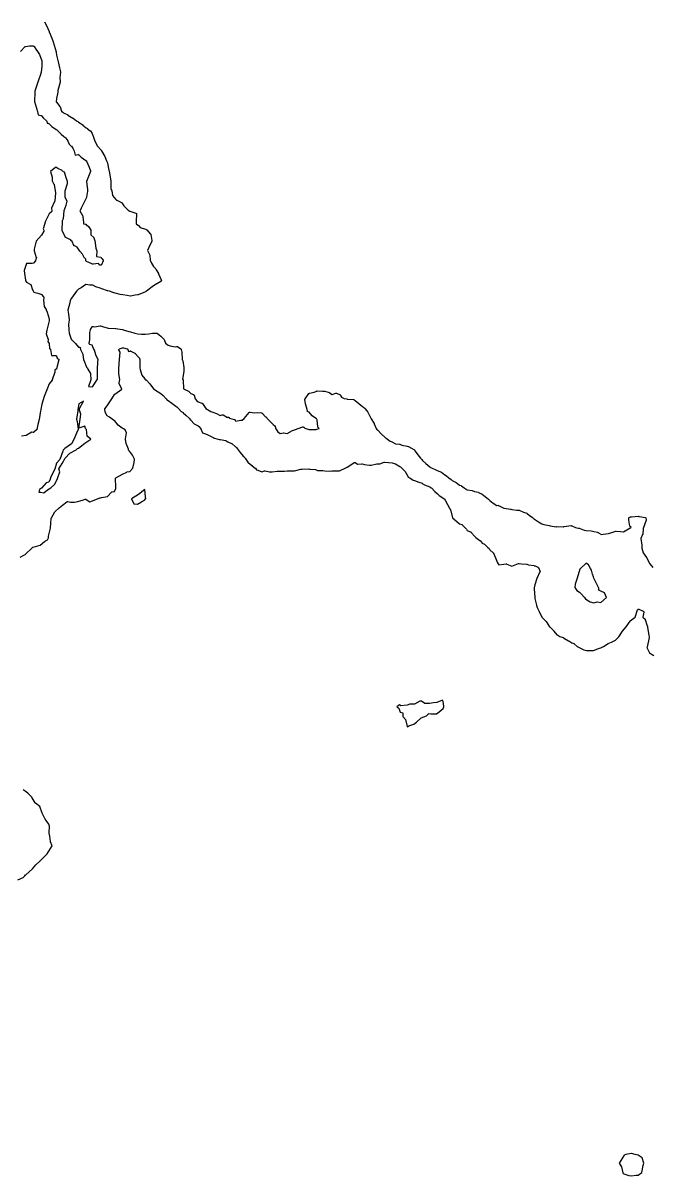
# Model space of a CAD drawing. Header units: millimetres. Extents: x 0 to 600, y 0 to 900.
# Drawn here: x 60.5 to 104.3, y 85.8 to 166.5 of the extents above; entities that cross this region are included whole.
import ezdxf

# ---------------------------------------------------------------- set-up
doc = ezdxf.new("R2010")
doc.units = ezdxf.units.MM
doc.layers.add('CORTE', color=1, linetype='Continuous')
doc.layers.add('GRABADO', color=5, linetype='Continuous')

msp = doc.modelspace()

# ---------------------------------------------------------------- linework, layer by layer
at = {"layer": 'CORTE'}
msp.add_lwpolyline([(61.954, 166.606), (62.098, 166.359), (62.1, 166.355), (62.285, 165.931), (62.291, 165.922), (62.293, 165.918), (62.299, 165.905), (62.485, 165.47), (62.487, 165.465), (62.56, 165.202), (62.636, 164.973), (62.636, 164.971), (62.77, 164.505), (62.77, 164.503), (62.781, 164.456), (62.815, 164.281), (62.889, 163.906), (62.912, 163.809), (63.017, 163.384), (63.017, 163.383), (63.077, 163.11), (63.078, 163.105), (63.079, 163.1), (63.079, 163.094), (63.049, 162.709), (63.06, 162.403), (63.06, 162.398), (63.059, 162.39), (63.058, 162.384), (62.894, 161.8), (62.894, 161.706), (62.894, 161.702), (62.893, 161.697), (62.815, 161.239), (62.789, 161.022), (62.79, 161.019), (62.804, 160.994), (63.043, 160.682), (63.046, 160.677), (63.05, 160.67), (63.052, 160.664), (63.151, 160.361), (63.239, 160.285), (63.302, 160.243), (63.601, 160.092), (63.606, 160.089), (63.826, 159.935), (63.957, 159.867), (63.961, 159.864), (64.212, 159.687), (64.305, 159.63), (64.308, 159.628), (64.353, 159.595), (64.653, 159.391), (64.657, 159.388), (64.877, 159.196), (64.979, 159.133), (64.983, 159.13), (65.163, 158.986), (65.166, 158.982), (65.169, 158.98), (65.173, 158.976), (65.293, 158.803), (65.296, 158.798), (65.299, 158.792), (65.426, 158.464), (65.473, 158.321), (65.493, 158.264), (65.663, 157.909), (65.934, 157.618), (65.948, 157.601), (65.952, 157.597), (65.963, 157.579), (65.964, 157.578), (66.181, 157.193), (66.183, 157.189), (66.311, 156.874), (66.368, 156.735), (66.369, 156.731), (66.371, 156.726), (66.474, 156.218), (66.483, 156.18), (66.484, 156.178), (66.486, 156.165), (66.592, 155.624), (66.592, 155.62), (66.609, 155.461), (66.609, 155.457), (66.605, 154.949), (66.675, 154.79), (66.677, 154.784), (66.679, 154.777), (66.731, 154.444), (66.959, 154.164), (66.959, 154.164), (66.974, 154.147), (67.002, 154.14), (67.008, 154.139), (67.013, 154.137), (67.017, 154.136), (67.353, 153.958), (67.357, 153.955), (67.362, 153.952), (67.369, 153.946), (67.375, 153.938), (67.378, 153.934), (67.506, 153.733), (67.631, 153.602), (67.821, 153.433), (67.943, 153.353), (67.997, 153.325), (68.347, 153.227), (68.351, 153.226), (68.363, 153.222), (68.371, 153.217), (68.373, 153.215), (68.378, 153.211), (68.385, 153.204), (68.389, 153.199), (68.393, 153.193), (68.396, 153.186), (68.399, 153.18), (68.401, 153.173), (68.402, 153.166), (68.403, 153.159), (68.403, 153.153), (68.383, 152.678), (68.387, 152.476), (68.538, 152.353), (68.543, 152.349), (68.548, 152.343), (68.661, 152.217), (69.035, 152.1), (69.041, 152.099), (69.05, 152.094), (69.055, 152.091), (69.063, 152.086), (69.069, 152.081), (69.073, 152.075), (69.076, 152.071), (69.083, 152.062), (69.106, 152.049), (69.113, 152.045), (69.121, 152.038), (69.385, 151.755), (69.39, 151.748), (69.395, 151.739), (69.399, 151.732), (69.401, 151.725), (69.402, 151.72), (69.477, 151.301), (69.478, 151.294), (69.478, 151.287), (69.478, 151.279), (69.476, 151.272), (69.475, 151.266), (69.472, 151.26), (69.269, 150.813), (69.269, 150.813), (69.168, 150.596), (69.334, 150.265), (69.336, 150.26), (69.339, 150.252), (69.34, 150.247), (69.34, 150.242), (69.365, 149.916), (69.44, 149.715), (69.594, 149.479), (69.69, 149.399), (69.695, 149.394), (69.699, 149.389), (69.701, 149.386), (69.704, 149.382), (69.785, 149.243), (69.929, 148.982), (69.931, 148.98), (70.124, 148.556), (70.128, 148.55), (70.134, 148.54), (70.137, 148.53), (70.138, 148.525), (70.139, 148.517), (70.139, 148.508), (70.139, 148.502), (70.138, 148.496), (70.136, 148.489), (70.132, 148.479), (70.126, 148.467), (70.119, 148.46), (70.116, 148.457), (70.112, 148.453), (70.104, 148.448), (70.099, 148.444), (70.095, 148.443), (70.093, 148.442), (69.58, 148.124), (69.1, 147.755), (69.093, 147.751), (69.089, 147.749), (69.049, 147.73), (69.047, 147.729), (69.022, 147.719), (68.519, 147.505), (68.513, 147.503), (68.505, 147.501), (68.499, 147.5), (68.308, 147.483), (67.982, 147.415), (67.974, 147.414), (67.964, 147.414), (67.959, 147.415), (67.738, 147.45), (67.434, 147.494), (67.27, 147.526), (67.267, 147.527), (66.905, 147.626), (66.829, 147.643), (66.826, 147.644), (66.516, 147.745), (66.406, 147.779), (66.381, 147.786), (66.379, 147.787), (65.982, 147.918), (65.853, 147.968), (65.565, 148.063), (65.338, 148.172), (65.156, 148.171), (65.151, 148.171), (65.145, 148.172), (64.85, 148.221), (64.537, 148), (64.534, 147.998), (64.353, 147.893), (64.198, 147.765), (63.851, 147.275), (63.764, 147.099), (63.74, 146.948), (63.739, 146.944), (63.602, 146.423), (63.64, 146.143), (63.64, 146.143), (63.685, 145.739), (63.686, 145.735), (63.686, 145.729), (63.685, 145.724), (63.644, 145.44), (63.658, 145.044), (63.682, 144.819), (63.838, 144.386), (63.838, 144.386), (63.841, 144.382), (63.844, 144.378), (63.846, 144.375), (64.132, 144.086), (64.345, 143.837), (64.394, 143.835), (64.402, 143.835), (64.417, 143.831), (64.43, 143.825), (64.442, 143.817), (64.449, 143.81), (64.453, 143.805), (64.456, 143.8), (64.461, 143.792), (64.463, 143.786), (64.465, 143.782), (64.494, 143.675), (64.644, 143.339), (64.647, 143.333), (64.649, 143.324), (64.65, 143.319), (64.687, 142.975), (64.765, 142.801), (64.766, 142.799), (64.896, 142.442), (64.946, 142.399), (64.95, 142.395), (64.955, 142.39), (64.96, 142.383), (64.963, 142.376), (64.966, 142.37), (64.992, 142.292), (65.183, 141.982), (65.185, 141.978), (65.188, 141.97), (65.191, 141.96), (65.192, 141.953), (65.192, 141.948), (65.2, 141.566), (65.2, 141.561), (65.199, 141.553), (65.197, 141.548), (65.196, 141.543), (65.033, 141.071), (65.317, 141.063), (65.678, 141.588), (65.663, 142.072), (65.663, 142.075), (65.668, 142.261), (65.668, 142.262), (65.692, 142.812), (65.693, 142.818), (65.694, 142.823), (65.722, 142.947), (65.565, 143.298), (65.563, 143.302), (65.47, 143.617), (65.389, 143.737), (65.386, 143.742), (65.383, 143.748), (65.297, 143.963), (65.141, 144.026), (65.137, 144.028), (65.129, 144.032), (65.121, 144.038), (65.116, 144.042), (65.111, 144.047), (65.106, 144.054), (65.103, 144.061), (65.1, 144.066), (65.097, 144.073), (65.095, 144.08), (65.094, 144.087), (65.094, 144.094), (65.094, 144.101), (65.095, 144.108), (65.136, 144.35), (65.136, 144.848), (65.137, 144.853), (65.137, 144.859), (65.173, 145.054), (65.174, 145.06), (65.176, 145.066), (65.179, 145.072), (65.181, 145.076), (65.292, 145.253), (65.297, 145.259), (65.302, 145.265), (65.306, 145.269), (65.311, 145.273), (65.316, 145.276), (65.324, 145.28), (65.329, 145.282), (65.338, 145.285), (65.346, 145.287), (65.351, 145.287), (65.36, 145.287), (65.368, 145.286), (65.373, 145.285), (65.377, 145.284), (65.464, 145.253), (65.867, 145.327), (65.869, 145.328), (65.878, 145.329), (65.887, 145.328), (65.894, 145.327), (66.031, 145.284), (66.422, 145.168), (66.449, 145.161), (66.93, 145.135), (66.934, 145.134), (66.949, 145.132), (67.106, 145.113), (67.427, 145.069), (67.435, 145.067), (67.471, 145.054), (67.855, 144.934), (67.984, 144.906), (67.986, 144.906), (68.29, 144.82), (68.504, 144.776), (68.745, 144.748), (69.011, 144.741), (69.271, 144.772), (69.529, 144.806), (69.534, 144.806), (69.831, 144.808), (69.835, 144.808), (69.844, 144.807), (69.853, 144.805), (69.86, 144.803), (69.87, 144.798), (70.107, 144.612), (70.111, 144.609), (70.202, 144.512), (70.316, 144.394), (70.32, 144.389), (70.323, 144.384), (70.327, 144.378), (70.329, 144.373), (70.429, 144.106), (70.618, 143.981), (70.759, 143.927), (71.103, 143.855), (71.208, 143.886), (71.214, 143.888), (71.226, 143.89), (71.235, 143.89), (71.239, 143.889), (71.243, 143.889), (71.252, 143.887), (71.264, 143.883), (71.271, 143.878), (71.274, 143.876), (71.502, 143.71), (71.509, 143.706), (71.517, 143.696), (71.523, 143.688), (71.526, 143.681), (71.529, 143.674), (71.531, 143.668), (71.574, 143.495), (71.575, 143.49), (71.576, 143.485), (71.602, 142.969), (71.631, 142.885), (71.633, 142.88), (71.634, 142.875), (71.703, 142.4), (71.722, 142.297), (71.723, 142.292), (71.723, 142.285), (71.723, 142.279), (71.72, 142.253), (71.72, 142.252), (71.703, 142.137), (71.703, 142.136), (71.615, 141.598), (71.642, 141.577), (71.646, 141.574), (71.65, 141.569), (71.655, 141.564), (71.66, 141.557), (71.662, 141.55), (71.665, 141.544), (71.667, 141.536), (71.669, 141.527), (71.669, 141.521), (71.678, 140.908), (72.044, 140.76), (72.049, 140.758), (72.057, 140.753), (72.065, 140.747), (72.072, 140.741), (72.197, 140.585), (72.384, 140.514), (72.39, 140.512), (72.394, 140.509), (72.4, 140.505), (72.406, 140.5), (72.411, 140.494), (72.416, 140.488), (72.42, 140.481), (72.423, 140.475), (72.425, 140.471), (72.504, 140.214), (72.617, 140.085), (72.711, 140.009), (72.981, 139.923), (72.989, 139.919), (72.996, 139.915), (73.001, 139.911), (73.007, 139.905), (73.014, 139.898), (73.016, 139.894), (73.247, 139.535), (73.593, 139.34), (73.747, 139.283), (73.999, 139.186), (74.004, 139.184), (74.25, 139.046), (74.402, 139.101), (74.409, 139.103), (74.42, 139.105), (74.428, 139.105), (74.437, 139.105), (74.448, 139.102), (74.456, 139.099), (74.461, 139.096), (74.774, 138.921), (74.799, 138.928), (74.808, 138.93), (74.815, 138.93), (74.821, 138.93), (74.83, 138.929), (74.839, 138.927), (74.844, 138.926), (74.85, 138.923), (74.859, 138.917), (74.863, 138.915), (74.869, 138.91), (74.875, 138.902), (74.878, 138.899), (74.909, 138.854), (75.245, 138.778), (75.25, 138.776), (75.256, 138.774), (75.264, 138.77), (75.27, 138.766), (75.276, 138.762), (75.282, 138.756), (75.287, 138.749), (75.291, 138.744), (75.293, 138.739), (75.332, 138.655), (75.694, 138.723), (75.698, 138.723), (75.783, 138.73), (75.929, 138.842), (76.278, 139.264), (76.282, 139.268), (76.286, 139.272), (76.292, 139.276), (76.297, 139.279), (76.305, 139.284), (76.318, 139.288), (76.327, 139.289), (76.334, 139.289), (76.343, 139.289), (76.624, 139.242), (76.856, 139.25), (76.86, 139.25), (77.141, 139.23), (77.147, 139.23), (77.153, 139.228), (77.16, 139.226), (77.168, 139.223), (77.176, 139.218), (77.183, 139.213), (77.186, 139.21), (77.429, 138.968), (77.486, 138.925), (77.489, 138.923), (77.496, 138.917), (77.501, 138.909), (77.503, 138.906), (77.508, 138.898), (77.51, 138.891), (77.531, 138.83), (77.776, 138.605), (77.778, 138.603), (77.952, 138.419), (78.079, 138.33), (78.085, 138.326), (78.094, 138.317), (78.099, 138.309), (78.103, 138.302), (78.105, 138.297), (78.107, 138.291), (78.109, 138.284), (78.138, 138.122), (78.294, 137.899), (78.444, 137.788), (78.683, 137.83), (78.689, 137.831), (78.7, 137.831), (78.706, 137.83), (78.935, 137.791), (79.31, 137.991), (79.313, 137.993), (79.445, 138.044), (79.777, 138.161), (79.778, 138.161), (79.969, 138.225), (80.032, 138.248), (80.04, 138.25), (80.051, 138.252), (80.063, 138.252), (80.07, 138.251), (80.074, 138.25), (80.084, 138.247), (80.09, 138.244), (80.098, 138.24), (80.107, 138.233), (80.183, 138.159), (80.457, 138.068), (80.518, 138.063), (80.959, 138.076), (81.02, 138.093), (81.175, 138.134), (81.107, 138.211), (81.103, 138.216), (81.1, 138.221), (81.097, 138.226), (81.095, 138.232), (81.092, 138.24), (81.09, 138.248), (81.09, 138.251), (81.048, 138.755), (81.023, 138.781), (80.992, 138.809), (80.698, 139.026), (80.692, 139.03), (80.686, 139.036), (80.471, 139.273), (80.403, 139.304), (80.396, 139.308), (80.388, 139.313), (80.384, 139.316), (80.38, 139.32), (80.372, 139.329), (80.366, 139.341), (80.363, 139.349), (80.361, 139.354), (80.337, 139.464), (80.225, 139.869), (80.224, 139.874), (80.185, 140.169), (80.185, 140.174), (80.185, 140.181), (80.186, 140.188), (80.187, 140.193), (80.189, 140.201), (80.192, 140.208), (80.195, 140.215), (80.199, 140.22), (80.457, 140.584), (80.461, 140.589), (80.464, 140.592), (80.47, 140.597), (80.479, 140.603), (80.485, 140.606), (80.491, 140.609), (80.498, 140.611), (80.827, 140.69), (81.015, 140.763), (81.021, 140.765), (81.027, 140.766), (81.035, 140.767), (81.04, 140.767), (81.42, 140.756), (81.566, 140.756), (81.577, 140.755), (81.584, 140.752), (81.891, 140.655), (81.896, 140.654), (81.905, 140.65), (81.91, 140.646), (82.094, 140.523), (82.339, 140.617), (82.346, 140.619), (82.35, 140.62), (82.357, 140.621), (82.365, 140.621), (82.373, 140.621), (82.382, 140.619), (82.387, 140.617), (82.392, 140.615), (82.639, 140.499), (82.646, 140.495), (82.658, 140.486), (82.666, 140.477), (82.673, 140.468), (82.676, 140.461), (82.733, 140.325), (82.923, 140.249), (83.117, 140.211), (83.124, 140.209), (83.134, 140.205), (83.152, 140.195), (83.595, 140.165), (83.602, 140.164), (83.607, 140.163), (83.612, 140.161), (83.621, 140.158), (83.629, 140.153), (83.697, 140.105), (83.7, 140.103), (83.956, 139.88), (84.22, 139.688), (84.222, 139.687), (84.293, 139.627), (84.391, 139.534), (84.394, 139.531), (84.396, 139.528), (84.581, 139.29), (84.585, 139.284), (84.588, 139.278), (84.766, 138.911), (84.793, 138.856), (84.794, 138.856), (84.808, 138.824), (85.029, 138.487), (85.032, 138.482), (85.034, 138.477), (85.177, 138.129), (85.218, 138.068), (85.266, 138.032), (85.271, 138.029), (85.275, 138.024), (85.516, 137.773), (85.793, 137.517), (85.823, 137.494), (85.826, 137.491), (85.86, 137.456), (86.147, 137.258), (86.298, 137.196), (86.302, 137.194), (86.515, 137.075), (86.802, 137.041), (86.812, 137.039), (86.963, 136.977), (87.327, 136.905), (87.413, 136.89), (87.417, 136.889), (87.425, 136.886), (87.432, 136.883), (87.649, 136.769), (87.806, 136.675), (87.811, 136.671), (87.816, 136.667), (87.821, 136.662), (87.826, 136.656), (87.897, 136.561), (88.079, 136.299), (88.28, 136.059), (88.354, 135.977), (88.413, 135.906), (88.645, 135.687), (88.928, 135.463), (88.932, 135.461), (88.937, 135.455), (88.94, 135.452), (88.965, 135.419), (89.036, 135.382), (89.332, 135.243), (89.434, 135.193), (89.73, 135.082), (89.735, 135.079), (89.739, 135.077), (89.744, 135.074), (89.971, 134.895), (90.077, 134.824), (90.081, 134.821), (90.249, 134.679), (90.407, 134.565), (90.409, 134.563), (90.491, 134.493), (90.759, 134.361), (90.765, 134.358), (91.008, 134.176), (91.108, 134.142), (91.112, 134.141), (91.121, 134.136), (91.126, 134.133), (91.329, 133.987), (91.466, 133.894), (91.523, 133.856), (91.884, 133.798), (91.893, 133.796), (92.041, 133.735), (92.315, 133.674), (92.317, 133.674), (92.323, 133.672), (92.33, 133.669), (92.578, 133.542), (92.583, 133.54), (92.707, 133.454), (92.71, 133.452), (92.907, 133.289), (93.034, 133.183), (93.036, 133.181), (93.113, 133.108), (93.352, 132.922), (93.606, 132.752), (93.693, 132.761), (93.699, 132.761), (93.706, 132.76), (93.712, 132.76), (93.721, 132.758), (93.728, 132.755), (93.733, 132.753), (94.003, 132.606), (94.106, 132.573), (94.126, 132.566), (94.564, 132.503), (94.569, 132.502), (94.574, 132.501), (94.579, 132.499), (94.653, 132.464), (95.016, 132.424), (95.153, 132.431), (95.161, 132.431), (95.17, 132.429), (95.18, 132.427), (95.467, 132.288), (95.705, 132.205), (95.713, 132.202), (95.722, 132.196), (95.861, 132.083), (96.097, 131.9), (96.186, 131.823), (96.241, 131.787), (96.534, 131.601), (96.755, 131.461), (96.891, 131.417), (97.259, 131.337), (97.335, 131.327), (97.77, 131.266), (97.795, 131.269), (97.8, 131.269), (97.806, 131.269), (98.273, 131.249), (98.291, 131.259), (98.295, 131.262), (98.301, 131.264), (98.306, 131.266), (98.312, 131.267), (98.807, 131.337), (98.812, 131.338), (98.819, 131.338), (98.827, 131.337), (98.833, 131.335), (98.842, 131.333), (98.851, 131.329), (98.854, 131.326), (98.907, 131.292), (99.107, 131.219), (99.291, 131.161), (99.321, 131.169), (99.326, 131.17), (99.333, 131.171), (99.34, 131.171), (99.344, 131.17), (99.352, 131.169), (99.359, 131.168), (99.363, 131.166), (99.728, 131.017), (99.87, 130.992), (100.197, 130.968), (100.202, 130.967), (100.398, 130.927), (100.663, 130.875), (100.667, 130.874), (100.672, 130.872), (100.68, 130.869), (100.923, 130.717), (101.05, 130.733), (101.412, 130.792), (101.66, 130.861), (101.93, 130.953), (101.938, 130.955), (101.951, 130.957), (102.261, 130.927), (102.459, 130.9), (102.936, 131.18), (102.942, 131.183), (102.949, 131.186), (102.955, 131.188), (102.961, 131.189), (102.968, 131.19), (102.977, 131.19), (102.983, 131.189), (102.989, 131.188), (102.993, 131.191), (102.996, 131.221), (102.945, 131.269), (102.94, 131.274), (102.933, 131.284), (102.927, 131.295), (102.924, 131.305), (102.849, 131.73), (102.849, 131.732), (102.837, 131.831), (102.836, 131.84), (102.837, 131.855), (102.839, 131.863), (102.843, 131.872), (102.848, 131.882), (102.854, 131.891), (102.859, 131.896), (102.865, 131.901), (102.871, 131.905), (102.876, 131.908), (102.963, 131.954), (102.968, 131.956), (102.977, 131.96), (102.988, 131.962), (102.995, 131.962), (103, 131.962), (103.029, 131.96), (103.517, 131.995), (103.522, 131.995), (103.528, 131.994), (103.538, 131.993), (103.546, 131.99), (103.585, 131.974), (103.979, 131.916), (103.985, 131.914), (103.988, 131.913), (103.998, 131.91), (104.009, 131.903), (104.016, 131.897), (104.021, 131.892), (104.026, 131.886), (104.03, 131.879), (104.033, 131.873), (104.037, 131.864), (104.039, 131.854), (104.05, 131.76), (104.051, 131.753), (104.05, 131.745), (104.049, 131.738), (104.048, 131.732), (103.849, 131.132), (103.814, 130.735), (103.813, 130.728), (103.811, 130.72), (103.808, 130.714), (103.683, 130.441), (103.747, 129.97), (103.748, 129.966), (103.752, 129.77), (103.846, 129.438), (104.075, 129.103), (104.077, 129.1), (104.079, 129.096), (104.083, 129.088), (104.084, 129.082), (104.087, 129.08), (104.092, 129.076), (104.098, 129.07), (104.103, 129.064), (104.107, 129.058), (104.109, 129.054), (104.304, 128.674), (104.523, 128.415)], dxfattribs=at)
for points in [[(61.914, 133.63), (62.175, 133.857), (62.4, 133.987), (62.68, 134.237), (62.877, 134.649), (63.036, 135.117), (62.963, 135.324), (63.2, 135.694), (63.419, 136.055), (63.74, 136.404), (64.184, 136.657), (64.268, 136.737), (64.344, 136.769), (64.788, 137.108), (65.202, 137.4), (64.939, 137.598), (64.908, 138.063), (64.835, 138.148), (64.784, 138.309), (64.356, 138.173), (64.469, 138.799), (64.514, 139.151), (64.379, 139.487), (64.701, 140.062), (64.376, 139.865), (64.288, 139.48), (64.306, 139.376), (64.21, 138.791), (64.254, 138.63), (64.317, 138.08), (64.196, 137.821), (64.015, 137.366), (63.844, 137.057), (63.389, 136.747), (63.307, 136.661), (63.273, 136.647), (63.238, 136.551), (63.042, 135.971), (62.809, 135.71), (62.693, 135.287), (62.411, 134.756), (62.366, 134.596), (62.273, 134.371), (62.087, 134.326), (61.745, 133.974), (61.618, 133.88), (61.557, 133.679), (61.705, 133.673), (61.914, 133.63)], [(100.384, 125.938), (100.629, 125.999), (100.883, 125.96), (101.286, 126.306), (101.146, 126.624), (100.875, 126.748), (100.734, 126.812), (100.749, 126.966), (100.58, 127.296), (100.388, 127.653), (100.378, 127.751), (100.312, 127.942), (100.222, 128.217), (100.154, 128.333), (100.013, 128.601), (99.864, 128.714), (99.431, 128.321), (99.406, 128.282), (99.225, 127.653), (99.1, 127.245), (99.059, 126.998), (99.205, 126.79), (99.382, 126.679), (99.543, 126.542), (99.727, 126.331), (99.811, 126.203), (99.899, 126.145), (100.148, 126.005), (100.384, 125.938)]]:
    msp.add_lwpolyline(points, close=True, dxfattribs=at)
at = {"layer": 'GRABADO'}
for points in [[(60.292, 164.536), (60.596, 164.866), (60.6, 164.87), (60.605, 164.874), (60.612, 164.879), (60.621, 164.883), (60.63, 164.887), (60.922, 164.934), (60.928, 164.935), (60.934, 164.935), (61.175, 164.923), (61.182, 164.923), (61.191, 164.921), (61.198, 164.919), (61.211, 164.913), (61.218, 164.908), (61.221, 164.906), (61.229, 164.899), (61.233, 164.892), (61.235, 164.89), (61.36, 164.69), (61.465, 164.528), (61.609, 164.334), (61.612, 164.33), (61.617, 164.321), (61.619, 164.316), (61.768, 163.876), (61.769, 163.872), (61.78, 163.824), (61.78, 163.822), (61.784, 163.803), (61.785, 163.796), (61.785, 163.789), (61.771, 163.508), (61.771, 163.507), (61.736, 163.087), (61.735, 163.082), (61.734, 163.08), (61.716, 163.007), (61.715, 163.004), (61.506, 162.378), (61.298, 161.756), (61.279, 161.695), (61.263, 161.033), (61.263, 161.025), (61.404, 160.56), (61.404, 160.56), (61.469, 160.338), (61.533, 160.09), (61.709, 160.065), (61.716, 160.063), (61.72, 160.062), (61.729, 160.059), (61.737, 160.053), (61.741, 160.051), (61.746, 160.046), (61.75, 160.042), (61.896, 159.87), (62.103, 159.677), (62.106, 159.674), (62.111, 159.668), (62.115, 159.661), (62.119, 159.654), (62.121, 159.648), (62.123, 159.641), (62.124, 159.635), (62.14, 159.511), (62.217, 159.514), (62.222, 159.514), (62.231, 159.513), (62.239, 159.511), (62.247, 159.508), (62.252, 159.506), (62.259, 159.503), (62.268, 159.495), (62.485, 159.277), (62.779, 159.08), (62.78, 159.079), (62.826, 159.046), (62.828, 159.045), (62.902, 158.986), (62.906, 158.982), (62.908, 158.98), (63.13, 158.736), (63.311, 158.586), (63.452, 158.48), (63.457, 158.476), (63.463, 158.469), (63.6, 158.276), (63.602, 158.272), (63.605, 158.265), (63.608, 158.259), (63.679, 158.048), (63.837, 157.909), (63.84, 157.906), (63.845, 157.901), (63.848, 157.897), (63.962, 157.731), (63.964, 157.727), (64.043, 157.574), (64.045, 157.57), (64.048, 157.562), (64.049, 157.557), (64.107, 157.28), (64.299, 157.314), (64.305, 157.315), (64.314, 157.315), (64.327, 157.313), (64.34, 157.308), (64.345, 157.306), (64.35, 157.303), (64.356, 157.299), (64.538, 157.147), (64.866, 156.906), (64.874, 156.901), (64.886, 156.887), (64.89, 156.877), (64.89, 156.877), (64.894, 156.872), (64.896, 156.869), (64.899, 156.865), (65.098, 156.441), (65.099, 156.437), (65.189, 156.172), (65.19, 156.167), (65.192, 156.161), (65.192, 156.153), (65.192, 156.144), (65.191, 156.137), (65.189, 156.13), (65.187, 156.123), (64.901, 155.441), (64.897, 155.435), (64.895, 155.431), (64.896, 155.429), (64.899, 155.423), (64.903, 155.415), (64.905, 155.407), (64.906, 155.402), (64.982, 154.87), (64.983, 154.865), (64.983, 154.859), (64.975, 154.754), (64.974, 154.751), (64.906, 154.327), (64.905, 154.323), (64.903, 154.317), (64.901, 154.311), (64.766, 154.035), (64.539, 153.555), (64.537, 153.552), (64.436, 153.374), (64.629, 153.051), (64.631, 153.046), (64.634, 153.04), (64.636, 153.031), (64.637, 153.026), (64.681, 152.685), (64.682, 152.682), (64.689, 152.462), (64.834, 152.454), (64.841, 152.454), (64.854, 152.451), (64.862, 152.448), (64.866, 152.445), (64.872, 152.443), (64.879, 152.438), (64.883, 152.434), (65.059, 152.269), (65.063, 152.265), (65.068, 152.257), (65.071, 152.253), (65.204, 152.018), (65.207, 152.014), (65.209, 152.007), (65.211, 152), (65.212, 151.994), (65.213, 151.987), (65.213, 151.982), (65.199, 151.705), (65.406, 151.512), (65.411, 151.507), (65.418, 151.498), (65.422, 151.491), (65.425, 151.484), (65.427, 151.478), (65.462, 151.354), (65.474, 151.304), (65.475, 151.301), (65.55, 150.776), (65.611, 150.623), (65.614, 150.617), (65.616, 150.608), (65.617, 150.6), (65.617, 150.594), (65.606, 150.191), (65.895, 150.126), (65.9, 150.125), (65.908, 150.122), (65.916, 150.118), (65.921, 150.114), (65.928, 150.109), (65.935, 150.102), (65.937, 150.099), (65.996, 150.023), (66.056, 149.944), (66.058, 149.941), (66.061, 149.935), (66.066, 149.925), (66.068, 149.918), (66.069, 149.913), (66.07, 149.905), (66.07, 149.898), (66.069, 149.891), (66.068, 149.883), (66.066, 149.877), (66.064, 149.872), (65.945, 149.607), (65.943, 149.603), (65.94, 149.599), (65.935, 149.592), (65.93, 149.587), (65.926, 149.583), (65.916, 149.576), (65.906, 149.571), (65.898, 149.568), (65.885, 149.566), (65.874, 149.566), (65.869, 149.566), (65.86, 149.567), (65.848, 149.572), (65.843, 149.575), (65.834, 149.579), (65.827, 149.586), (65.824, 149.588), (65.819, 149.595), (65.752, 149.701), (65.361, 149.64), (65.346, 149.64), (65.332, 149.644), (65.323, 149.647), (65.224, 149.702), (64.914, 149.83), (64.907, 149.833), (64.893, 149.842), (64.887, 149.849), (64.884, 149.852), (64.879, 149.859), (64.875, 149.866), (64.872, 149.873), (64.869, 149.882), (64.868, 149.888), (64.867, 149.893), (64.861, 149.996), (64.784, 150.055), (64.781, 150.058), (64.777, 150.062), (64.771, 150.069), (64.768, 150.073), (64.615, 150.344), (64.44, 150.547), (64.437, 150.551), (64.434, 150.554), (64.35, 150.694), (64.259, 150.843), (64.057, 150.918), (64.051, 150.92), (64.042, 150.925), (64.038, 150.928), (64.033, 150.932), (64.028, 150.937), (64.023, 150.942), (64.019, 150.948), (64.015, 150.956), (63.908, 151.241), (63.806, 151.313), (63.802, 151.316), (63.799, 151.319), (63.743, 151.372), (63.454, 151.513), (63.447, 151.516), (63.436, 151.524), (63.432, 151.528), (63.428, 151.532), (63.425, 151.536), (63.42, 151.542), (63.417, 151.549), (63.225, 151.951), (63.224, 151.953), (63.212, 151.982), (63.21, 151.987), (63.208, 151.995), (63.207, 152.003), (63.207, 152.008), (63.219, 152.68), (63.22, 152.685), (63.221, 152.694), (63.223, 152.702), (63.225, 152.707), (63.227, 152.711), (63.292, 152.835), (63.349, 153.383), (63.35, 153.388), (63.351, 153.393), (63.472, 153.766), (63.546, 154.058), (63.413, 154.32), (63.41, 154.326), (63.408, 154.334), (63.406, 154.34), (63.405, 154.348), (63.405, 154.353), (63.405, 154.763), (63.405, 154.769), (63.407, 154.78), (63.409, 154.786), (63.585, 155.299), (63.576, 155.44), (63.448, 155.77), (63.447, 155.774), (63.358, 156.092), (63.27, 156.121), (63.263, 156.124), (63.259, 156.126), (63.254, 156.129), (63.248, 156.133), (63.241, 156.139), (63.235, 156.146), (63.234, 156.148), (63.23, 156.154), (63.226, 156.161), (63.206, 156.21), (62.909, 156.349), (62.906, 156.35), (62.749, 156.439), (62.376, 156.126), (62.493, 155.748), (62.495, 155.742), (62.496, 155.733), (62.497, 155.728), (62.497, 155.477), (62.628, 155.253), (62.631, 155.247), (62.633, 155.243), (62.635, 155.237), (62.636, 155.231), (62.703, 154.774), (62.725, 154.653), (62.725, 154.648), (62.726, 154.641), (62.725, 154.637), (62.677, 154.06), (62.676, 154.055), (62.674, 154.048), (62.672, 154.041), (62.67, 154.037), (62.443, 153.557), (62.467, 153.38), (62.468, 153.375), (62.468, 153.368), (62.467, 153.362), (62.466, 153.355), (62.463, 153.347), (62.46, 153.34), (62.457, 153.333), (62.453, 153.329), (62.449, 153.324), (62.445, 153.319), (62.28, 153.168), (62.041, 152.651), (61.868, 152.112), (61.917, 152.015), (61.919, 152.01), (61.921, 152.004), (61.923, 151.997), (61.924, 151.989), (61.924, 151.981), (61.924, 151.975), (61.923, 151.969), (61.92, 151.96), (61.917, 151.952), (61.915, 151.948), (61.761, 151.682), (61.757, 151.676), (61.752, 151.67), (61.387, 151.254), (61.247, 150.688), (61.242, 150.589), (61.241, 150.582), (61.24, 150.578), (61.242, 150.574), (61.244, 150.569), (61.391, 150.119), (61.393, 150.113), (61.395, 150.104), (61.395, 150.098), (61.395, 150.091), (61.394, 150.083), (61.393, 150.078), (61.336, 149.877), (61.334, 149.872), (61.331, 149.866), (61.327, 149.858), (61.322, 149.852), (61.23, 149.742), (61.227, 149.738), (61.22, 149.731), (61.212, 149.726), (61.207, 149.724), (61.202, 149.721), (61.194, 149.718), (61.188, 149.717), (61.094, 149.7), (61.087, 149.698), (60.704, 149.698), (60.536, 149.197), (60.556, 148.993), (60.644, 148.524), (60.644, 148.521), (60.654, 148.448), (60.7, 148.381), (60.964, 148.257), (60.97, 148.254), (60.977, 148.249), (60.98, 148.246), (60.985, 148.242), (60.99, 148.235), (60.994, 148.23), (60.999, 148.222), (61.001, 148.216), (61.134, 147.85), (61.181, 147.778), (61.183, 147.774), (61.226, 147.681), (61.501, 147.605), (61.714, 147.551), (61.719, 147.549), (61.729, 147.546), (61.738, 147.54), (61.746, 147.534), (61.75, 147.529), (61.753, 147.527), (61.895, 147.35), (61.898, 147.346), (61.9, 147.341), (61.904, 147.333), (61.907, 147.324), (61.908, 147.317), (61.909, 147.31), (61.909, 147.304), (61.9, 147.124), (61.942, 146.683), (62.082, 146.465), (62.085, 146.459), (62.086, 146.456), (62.157, 146.279), (62.158, 146.276), (62.291, 145.809), (62.293, 145.803), (62.293, 145.798), (62.296, 145.747), (62.297, 145.742), (62.298, 145.735), (62.298, 145.731), (62.297, 145.726), (62.292, 145.689), (62.292, 145.685), (62.129, 145.023), (62.088, 144.769), (62.222, 144.366), (62.224, 144.359), (62.225, 144.35), (62.225, 144.344), (62.225, 144.337), (62.224, 144.33), (62.203, 144.23), (62.285, 144.091), (62.288, 144.085), (62.289, 144.08), (62.291, 144.075), (62.293, 144.067), (62.293, 144.062), (62.314, 143.73), (62.345, 143.717), (62.35, 143.713), (62.354, 143.711), (62.361, 143.706), (62.369, 143.697), (62.376, 143.688), (62.379, 143.681), (62.382, 143.676), (62.384, 143.669), (62.385, 143.664), (62.455, 143.257), (62.747, 143.245), (62.755, 143.244), (62.76, 143.243), (62.766, 143.241), (62.779, 143.236), (62.785, 143.231), (62.788, 143.229), (62.793, 143.225), (62.8, 143.218), (62.804, 143.211), (62.808, 143.205), (62.811, 143.198), (62.813, 143.194), (62.851, 143.066), (62.932, 143.017), (62.939, 143.012), (62.946, 143.005), (62.951, 142.998), (62.953, 142.994), (62.958, 142.986), (62.961, 142.978), (62.962, 142.974), (62.964, 142.966), (62.965, 142.958), (62.965, 142.952), (62.964, 142.944), (62.963, 142.938), (62.814, 142.327), (62.813, 142.322), (62.809, 142.314), (62.805, 142.305), (62.801, 142.301), (62.797, 142.295), (62.792, 142.29), (62.788, 142.287), (62.698, 142.222), (62.698, 142.102), (62.698, 142.095), (62.696, 142.086), (62.695, 142.081), (62.511, 141.539), (62.509, 141.536), (62.506, 141.528), (62.5, 141.52), (62.284, 141.259), (62.129, 140.844), (62.128, 140.843), (61.94, 140.382), (61.863, 140.154), (61.769, 139.838), (61.706, 139.471), (61.693, 139.37), (61.693, 139.369), (61.586, 138.775), (61.586, 138.773), (61.5, 138.414), (61.439, 138.078), (61.438, 138.072), (61.435, 138.064), (61.433, 138.059), (61.429, 138.051), (61.423, 138.044), (61.42, 138.041), (61.416, 138.037), (61.218, 137.877), (61.213, 137.874), (61.206, 137.87), (61.2, 137.867), (61.194, 137.865), (61.185, 137.863), (61.179, 137.862), (61.17, 137.862), (61.082, 137.874), (60.685, 137.65), (60.68, 137.647), (60.674, 137.645), (60.665, 137.642), (60.658, 137.642), (60.347, 137.607)], [(60.262, 129.128), (60.605, 129.326), (61.094, 129.775), (61.098, 129.779), (61.131, 129.801), (61.16, 129.821), (61.167, 129.825), (61.173, 129.828), (61.177, 129.829), (61.659, 129.969), (61.957, 130.227), (61.96, 130.229), (61.964, 130.232), (62.164, 130.35), (62.239, 130.477), (62.253, 130.607), (62.253, 130.611), (62.378, 131.16), (62.418, 131.518), (62.435, 131.847), (62.436, 131.852), (62.437, 131.86), (62.439, 131.867), (62.441, 131.873), (62.444, 131.877), (62.677, 132.299), (62.681, 132.304), (62.684, 132.308), (62.688, 132.313), (62.996, 132.593), (63.217, 132.773), (63.218, 132.774), (63.527, 133.006), (63.532, 133.009), (63.54, 133.013), (63.545, 133.015), (63.549, 133.017), (63.559, 133.02), (63.575, 133.021), (63.586, 133.019), (63.793, 132.975), (64.058, 132.984), (64.291, 133.034), (64.698, 133.153), (64.813, 133.186), (64.819, 133.187), (64.828, 133.188), (64.835, 133.188), (64.839, 133.188), (64.846, 133.187), (64.854, 133.185), (64.863, 133.182), (64.869, 133.179), (64.873, 133.176), (65.128, 133.001), (65.328, 133.078), (65.839, 133.284), (65.844, 133.286), (65.851, 133.288), (65.858, 133.289), (65.862, 133.289), (65.871, 133.289), (65.964, 133.305), (66.363, 133.39), (66.647, 133.682), (66.652, 133.687), (66.657, 133.69), (66.662, 133.693), (66.672, 133.699), (66.685, 133.703), (66.692, 133.704), (66.869, 133.722), (66.945, 133.939), (66.945, 134.053), (66.927, 134.619), (66.927, 134.624), (66.928, 134.632), (66.929, 134.639), (66.931, 134.646), (66.934, 134.654), (66.938, 134.661), (66.941, 134.665), (66.946, 134.671), (66.953, 134.677), (66.957, 134.681), (66.961, 134.684), (67.411, 134.946), (67.72, 135.094), (67.727, 135.097), (67.735, 135.099), (67.932, 135.14), (68.148, 135.352), (68.227, 135.768), (68.27, 135.998), (68.132, 136.27), (67.912, 136.549), (67.87, 136.593), (67.866, 136.598), (67.86, 136.606), (67.858, 136.611), (67.854, 136.619), (67.852, 136.626), (67.85, 136.634), (67.85, 136.643), (67.85, 136.647), (67.852, 136.691), (67.684, 137.081), (67.681, 137.086), (67.68, 137.092), (67.679, 137.095), (67.632, 137.389), (67.631, 137.394), (67.631, 137.403), (67.632, 137.41), (67.705, 137.834), (67.599, 138.043), (67.481, 138.127), (67.409, 138.163), (67.404, 138.167), (67.13, 138.368), (67.125, 138.372), (67.119, 138.378), (66.872, 138.692), (66.869, 138.694), (66.808, 138.719), (66.803, 138.721), (66.798, 138.724), (66.795, 138.726), (66.514, 138.93), (66.36, 139.024), (66.356, 139.027), (66.351, 139.031), (66.345, 139.037), (66.34, 139.043), (66.336, 139.049), (66.334, 139.054), (66.216, 139.296), (66.214, 139.301), (66.212, 139.307), (66.211, 139.312), (66.181, 139.468), (66.18, 139.474), (66.18, 139.482), (66.18, 139.49), (66.182, 139.498), (66.183, 139.504), (66.186, 139.512), (66.189, 139.517), (66.191, 139.522), (66.338, 139.737), (66.338, 139.738), (66.681, 140.217), (66.86, 140.523), (66.863, 140.527), (66.868, 140.533), (66.874, 140.539), (66.879, 140.542), (67.374, 140.892), (67.378, 140.894), (67.379, 140.895), (67.377, 140.9), (67.19, 141.284), (67.188, 141.289), (67.185, 141.297), (67.183, 141.309), (67.183, 141.318), (67.184, 141.324), (67.185, 141.33), (67.235, 141.567), (67.161, 141.969), (67.16, 141.975), (67.16, 141.981), (67.174, 142.263), (67.183, 142.708), (67.184, 142.711), (67.212, 142.963), (67.266, 143.492), (67.181, 143.609), (67.179, 143.613), (67.176, 143.618), (67.174, 143.625), (67.172, 143.631), (67.17, 143.64), (67.169, 143.647), (67.169, 143.654), (67.17, 143.662), (67.172, 143.67), (67.175, 143.678), (67.177, 143.682), (67.181, 143.69), (67.187, 143.698), (67.195, 143.706), (67.21, 143.716), (67.221, 143.72), (67.427, 143.784), (67.433, 143.786), (67.438, 143.786), (67.446, 143.787), (67.458, 143.786), (67.495, 143.779), (67.496, 143.779), (67.752, 143.722), (67.757, 143.72), (67.762, 143.718), (67.769, 143.715), (67.777, 143.71), (67.787, 143.701), (67.794, 143.692), (67.798, 143.686), (67.801, 143.68), (67.803, 143.675), (67.851, 143.529), (67.942, 143.564), (67.947, 143.566), (67.956, 143.568), (67.965, 143.569), (67.974, 143.569), (67.985, 143.568), (67.998, 143.563), (68.296, 143.405), (68.299, 143.403), (68.304, 143.4), (68.311, 143.393), (68.546, 143.134), (68.548, 143.132), (68.602, 143.064), (68.605, 143.06), (68.609, 143.053), (68.612, 143.045), (68.614, 143.039), (68.615, 143.033), (68.625, 142.963), (68.625, 142.959), (68.644, 142.365), (68.647, 142.273), (68.767, 141.877), (68.982, 141.612), (68.985, 141.608), (68.99, 141.6), (68.993, 141.593), (68.995, 141.586), (68.997, 141.58), (69.001, 141.557), (69.006, 141.558), (69.023, 141.558), (69.031, 141.556), (69.036, 141.555), (69.044, 141.552), (69.052, 141.548), (69.057, 141.545), (69.062, 141.541), (69.067, 141.536), (69.329, 141.263), (69.332, 141.259), (69.579, 140.916), (69.92, 140.697), (70.1, 140.592), (70.105, 140.589), (70.272, 140.447), (70.276, 140.443), (70.465, 140.225), (70.468, 140.222), (70.537, 140.12), (70.601, 140.104), (70.608, 140.102), (70.617, 140.098), (70.622, 140.096), (70.626, 140.093), (70.875, 139.913), (70.876, 139.913), (71.15, 139.71), (71.231, 139.654), (71.235, 139.651), (71.243, 139.645), (71.245, 139.641), (71.34, 139.532), (71.521, 139.335), (71.668, 139.249), (71.672, 139.246), (71.677, 139.242), (71.859, 139.085), (71.86, 139.084), (72.12, 138.84), (72.125, 138.835), (72.128, 138.83), (72.132, 138.824), (72.136, 138.818), (72.138, 138.81), (72.14, 138.804), (72.141, 138.799), (72.145, 138.757), (72.16, 138.756), (72.166, 138.755), (72.176, 138.752), (72.182, 138.749), (72.189, 138.746), (72.196, 138.741), (72.201, 138.737), (72.205, 138.734), (72.44, 138.475), (72.712, 138.332), (72.716, 138.33), (72.721, 138.327), (72.725, 138.323), (72.803, 138.249), (72.807, 138.245), (72.811, 138.24), (72.889, 138.136), (72.891, 138.132), (72.894, 138.127), (73.025, 137.848), (73.227, 137.764), (73.391, 137.688), (73.392, 137.688), (73.755, 137.503), (73.77, 137.495), (73.852, 137.471), (74.189, 137.381), (74.254, 137.374), (74.258, 137.373), (74.647, 137.291), (74.655, 137.289), (74.664, 137.285), (74.668, 137.283), (74.8, 137.203), (75.044, 137.101), (75.047, 137.099), (75.055, 137.095), (75.061, 137.09), (75.331, 136.86), (75.377, 136.835), (75.381, 136.832), (75.386, 136.829), (75.392, 136.823), (75.396, 136.818), (75.452, 136.75), (75.453, 136.749), (75.661, 136.471), (75.866, 136.206), (75.928, 136.151), (75.932, 136.146), (75.936, 136.142), (76.002, 136.053), (76.189, 135.791), (76.38, 135.612), (76.498, 135.54), (76.502, 135.537), (76.713, 135.371), (76.718, 135.367), (76.721, 135.364), (76.724, 135.36), (76.803, 135.244), (76.883, 135.219), (76.887, 135.217), (77.159, 135.098), (77.357, 135.168), (77.362, 135.169), (77.37, 135.171), (77.38, 135.171), (77.386, 135.171), (77.391, 135.17), (77.698, 135.11), (77.898, 135.116), (78.237, 135.145), (78.424, 135.151), (78.426, 135.151), (78.759, 135.147), (78.937, 135.178), (78.938, 135.179), (78.943, 135.179), (79.316, 135.179), (79.464, 135.166), (79.905, 135.293), (79.916, 135.295), (79.923, 135.295), (79.994, 135.293), (80.452, 135.305), (80.456, 135.305), (80.519, 135.301), (80.52, 135.301), (80.949, 135.258), (80.954, 135.257), (80.96, 135.256), (80.969, 135.253), (81.058, 135.207), (81.423, 135.201), (81.426, 135.201), (81.566, 135.187), (81.566, 135.187), (81.9, 135.15), (82.071, 135.186), (82.077, 135.187), (82.084, 135.187), (82.45, 135.181), (82.591, 135.185), (83.047, 135.38), (83.087, 135.411), (83.091, 135.414), (83.14, 135.443), (83.615, 135.747), (83.618, 135.749), (83.626, 135.753), (83.634, 135.756), (83.641, 135.757), (83.649, 135.758), (83.655, 135.758), (83.664, 135.758), (83.672, 135.756), (83.68, 135.753), (83.69, 135.749), (83.862, 135.643), (84.174, 135.663), (84.181, 135.663), (84.185, 135.662), (84.191, 135.661), (84.197, 135.66), (84.359, 135.611), (84.704, 135.572), (84.826, 135.57), (85.205, 135.661), (85.209, 135.662), (85.214, 135.662), (85.424, 135.677), (85.724, 135.781), (85.729, 135.783), (85.736, 135.784), (85.742, 135.784), (85.747, 135.784), (86.034, 135.766), (86.036, 135.766), (86.278, 135.734), (86.284, 135.733), (86.503, 135.669), (86.507, 135.668), (86.514, 135.665), (86.519, 135.662), (86.827, 135.472), (86.877, 135.446), (86.883, 135.442), (86.889, 135.437), (86.892, 135.434), (86.955, 135.367), (87.191, 135.139), (87.196, 135.134), (87.202, 135.126), (87.205, 135.121), (87.377, 134.801), (87.417, 134.743), (87.514, 134.683), (87.748, 134.527), (87.857, 134.489), (87.859, 134.488), (88.143, 134.372), (88.383, 134.302), (88.389, 134.3), (88.395, 134.297), (88.549, 134.201), (88.912, 134.053), (88.949, 134.036), (88.953, 134.034), (88.955, 134.032), (89.023, 133.985), (89.028, 133.981), (89.273, 133.738), (89.456, 133.571), (89.458, 133.569), (89.572, 133.45), (89.821, 133.293), (89.824, 133.292), (89.919, 133.221), (89.924, 133.218), (89.931, 133.211), (89.935, 133.206), (89.937, 133.202), (89.986, 133.121), (89.987, 133.121), (90.168, 132.808), (90.301, 132.573), (90.303, 132.57), (90.387, 132.391), (90.388, 132.389), (90.39, 132.384), (90.516, 131.881), (90.808, 131.619), (91.008, 131.472), (91.154, 131.42), (91.158, 131.418), (91.162, 131.416), (91.168, 131.412), (91.173, 131.408), (91.178, 131.404), (91.37, 131.201), (91.474, 131.107), (91.478, 131.103), (91.483, 131.097), (91.545, 131.01), (91.804, 130.884), (91.81, 130.88), (91.817, 130.875), (91.821, 130.871), (91.825, 130.868), (92.073, 130.572), (92.101, 130.545), (92.101, 130.545), (92.135, 130.51), (92.425, 130.299), (92.429, 130.295), (92.434, 130.29), (92.588, 130.123), (92.743, 130.039), (92.746, 130.037), (92.751, 130.033), (92.755, 130.03), (92.984, 129.814), (93.062, 129.744), (93.067, 129.74), (93.072, 129.733), (93.075, 129.729), (93.122, 129.648), (93.355, 129.44), (93.358, 129.437), (93.365, 129.43), (93.37, 129.421), (93.373, 129.417), (93.524, 129.093), (93.525, 129.089), (93.565, 128.966), (93.654, 128.735), (93.738, 128.598), (94.101, 128.642), (94.266, 128.657), (94.274, 128.657), (94.278, 128.657), (94.283, 128.656), (94.291, 128.654), (94.298, 128.652), (94.655, 128.5), (94.663, 128.498), (95.129, 128.689), (95.135, 128.691), (95.142, 128.693), (95.151, 128.694), (95.157, 128.694), (95.163, 128.694), (95.169, 128.692), (95.325, 128.657), (95.681, 128.648), (95.687, 128.648), (95.697, 128.646), (95.703, 128.644), (95.816, 128.601), (96.213, 128.54), (96.221, 128.539), (96.228, 128.536), (96.284, 128.514), (96.483, 128.438), (96.493, 128.433), (96.499, 128.429), (96.505, 128.424), (96.514, 128.414), (96.518, 128.407), (96.52, 128.403), (96.623, 128.178), (96.626, 128.171), (96.629, 128.162), (96.629, 128.16), (96.63, 128.153), (96.63, 128.139), (96.629, 128.13), (96.627, 128.122), (96.624, 128.115), (96.41, 127.648), (96.273, 127.184), (96.224, 126.974), (96.228, 126.921), (96.259, 126.296), (96.261, 126.286), (96.273, 126.237), (96.393, 125.77), (96.393, 125.768), (96.425, 125.615), (96.563, 125.321), (96.748, 124.941), (96.763, 124.926), (96.766, 124.923), (96.768, 124.919), (96.782, 124.899), (97.057, 124.626), (97.062, 124.622), (97.065, 124.617), (97.303, 124.257), (97.308, 124.251), (97.309, 124.25), (97.603, 123.963), (97.606, 123.959), (97.818, 123.692), (97.873, 123.662), (98.019, 123.576), (98.256, 123.498), (98.263, 123.496), (98.271, 123.491), (98.276, 123.488), (98.333, 123.443), (98.633, 123.284), (98.636, 123.282), (98.848, 123.138), (98.994, 123.088), (99, 123.085), (99.007, 123.082), (99.012, 123.078), (99.017, 123.074), (99.238, 122.874), (99.325, 122.824), (99.325, 122.824), (99.372, 122.796), (99.706, 122.646), (99.872, 122.603), (100.157, 122.587), (100.367, 122.592), (100.792, 122.767), (100.797, 122.769), (100.802, 122.77), (100.881, 122.788), (101.06, 122.878), (101.387, 123.09), (101.392, 123.093), (101.4, 123.097), (101.624, 123.182), (101.907, 123.327), (102.141, 123.556), (102.411, 123.94), (102.412, 123.941), (102.647, 124.246), (102.936, 124.659), (102.94, 124.664), (102.947, 124.671), (103.285, 124.941), (103.45, 125.44), (103.452, 125.445), (103.455, 125.45), (103.457, 125.454), (103.462, 125.46), (103.468, 125.467), (103.474, 125.472), (103.479, 125.475), (103.485, 125.48), (103.494, 125.483), (103.5, 125.485), (103.507, 125.487), (103.515, 125.488), (103.522, 125.488), (103.528, 125.487), (103.535, 125.486), (103.542, 125.484), (103.548, 125.482), (103.844, 125.354), (103.849, 125.352), (103.856, 125.347), (103.861, 125.343), (103.867, 125.338), (103.871, 125.333), (103.876, 125.327), (103.879, 125.321), (103.881, 125.318), (103.885, 125.308), (103.887, 125.295), (103.888, 125.288), (103.888, 125.28), (103.828, 124.925), (103.976, 124.794), (103.98, 124.789), (103.985, 124.784), (103.989, 124.778), (103.993, 124.769), (103.996, 124.763), (104.114, 124.395), (104.154, 124.277), (104.157, 124.267), (104.161, 124.21), (104.233, 123.672), (104.257, 123.52), (104.258, 123.514), (104.258, 123.505), (104.257, 123.497), (104.116, 122.84), (104.11, 122.812), (104.112, 122.806), (104.301, 122.438), (104.596, 122.247)], [(60.09, 106.531), (60.469, 106.715), (60.595, 106.818), (60.64, 106.882), (60.645, 106.889), (60.651, 106.894), (61.119, 107.311), (61.358, 107.584), (61.361, 107.587), (61.644, 107.845), (62.092, 108.279), (62.158, 108.354), (62.508, 108.927), (62.381, 109.198), (62.378, 109.205), (62.376, 109.214), (62.375, 109.219), (62.337, 109.606), (62.301, 109.811), (62.3, 109.818), (62.3, 109.825), (62.306, 110.3), (62.265, 110.434), (62.157, 110.612), (62.023, 110.785), (62.02, 110.789), (61.92, 110.97), (61.918, 110.973), (61.809, 111.216), (61.808, 111.219), (61.643, 111.677), (61.642, 111.681), (61.641, 111.684), (61.326, 111.901), (61.322, 111.905), (61.316, 111.91), (61.312, 111.915), (61.308, 111.919), (61.305, 111.924), (61.111, 112.28), (61.086, 112.307), (61.083, 112.311), (61.078, 112.318), (61.075, 112.324), (61.073, 112.329), (61.065, 112.354), (60.805, 112.609), (60.609, 112.757), (60.468, 112.838), (60.465, 112.84)]]:
    msp.add_lwpolyline(points, dxfattribs=at)
for points in [[(68.962, 133.112), (69.046, 133.249), (69.035, 133.35), (68.989, 133.861), (68.535, 133.512), (68.05, 133.204), (68.216, 132.87), (68.476, 132.844), (68.762, 133.009), (68.962, 133.112)], [(88.319, 117.876), (88.694, 118.016), (88.856, 118.176), (88.984, 118.153), (89.379, 118.153), (89.574, 118.298), (89.864, 118.543), (89.909, 118.657), (89.905, 118.707), (89.855, 119.026), (89.8, 119.119), (89.423, 118.963), (89.167, 118.936), (88.888, 118.882), (88.568, 118.882), (88.338, 119.058), (88.213, 119.042), (87.856, 118.839), (87.528, 118.839), (87.329, 118.769), (86.899, 118.734), (86.796, 118.788), (86.603, 118.65), (86.75, 118.56), (86.847, 118.279), (87.035, 118.237), (87.035, 117.979), (87.216, 117.766), (87.33, 117.281), (87.342, 117.256), (87.461, 117.325), (87.8, 117.438), (87.987, 117.579), (88.319, 117.876)], [(103.835, 86.535), (103.887, 86.697), (103.772, 87.069), (103.498, 87.258), (103.463, 87.257), (103.295, 87.319), (103.034, 87.38), (103.001, 87.382), (102.634, 87.319), (102.526, 87.268), (102.171, 86.699), (102.339, 86.453), (102.419, 86.033), (102.458, 85.979), (102.501, 85.963), (102.835, 85.834), (102.998, 85.808), (103.347, 85.856), (103.495, 85.859), (103.762, 86.045), (103.835, 86.535)]]:
    msp.add_lwpolyline(points, close=True, dxfattribs=at)

doc.saveas('drawing.dxf')
